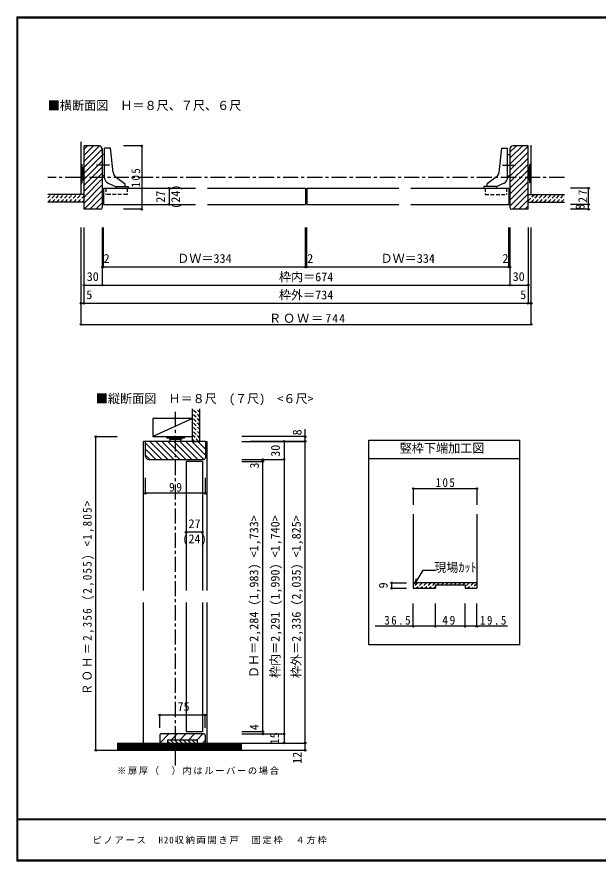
# Model space of a CAD drawing. Units: millimetres at full size, sheet at 1:5. Extents: x -973 to 977, y -718 to 696.
# Drawn here: x -973 to -13, y -701 to 696 of the extents above; entities that cross this region are included whole.
import ezdxf
from ezdxf.enums import TextEntityAlignment as Align

# ---------------------------------------------------------------- set-up
doc = ezdxf.new("R2010")
doc.units = ezdxf.units.MM
doc.header["$LTSCALE"] = 5
doc.header["$PDMODE"] = 32
doc.header["$PDSIZE"] = 2.5
doc.linetypes.add('CHAIN1', pattern=[8, 5, -1, 1, -1])
doc.linetypes.add('DASHED1', pattern=[1.8, 1.2, -0.6])
for name, color, linetype in [('0-0_補助線', 4, 'Continuous'), ('0-1_通り芯', 4, 'CHAIN1'), ('0-3_仕上げ', 2, 'Continuous'), ('0-4_枠', 3, 'Continuous'), ('0-6_扉', 6, 'Continuous'), ('0-7_金物', 7, 'Continuous'), ('0-A_文字', 7, 'Continuous'), ('0-B_寸法', 7, 'Continuous'), ('0-C_ハッチ', 4, 'Continuous'), ('F-1_枠', 6, 'Continuous')]:
    doc.layers.add(name, color=color, linetype=linetype)
doc.styles.add('ＭＳ ゴシック', font='')
doc.styles.get('ＭＳ ゴシック').set_extended_font_data('MS Gothic')

msp = doc.modelspace()

# ---------------------------------------------------------------- linework, layer by layer
at = {"layer": '0-0_補助線', "color": 3}
for p, q in [((-391.84, -4.5), (-141.84, -4.5)), ((-391.84, -343.005), (-391.84, -4.5)), ((-141.84, -343.005), (-141.84, -4.5)), ((-391.84, -34.5), (-141.84, -34.5)), ((-318.156, -127.109), (-318.156, -249.475)), ((-213.156, -127.109), (-213.156, -249.475)), ((-213.156, -240.475), (-318.156, -240.475)), ((-318.156, -249.475), (-281.656, -249.475)), ((-281.656, -243.775), (-281.656, -249.475)), ((-281.656, -243.775), (-232.656, -243.775)), ((-232.656, -243.775), (-232.656, -249.475)), ((-232.656, -249.475), (-213.156, -249.475)), ((-141.84, -343.005), (-391.84, -343.005))]:
    msp.add_line(p, q, dxfattribs=at)
at = {"layer": '0-0_補助線'}
for p, q in [((-318.156, -84.488), (-213.156, -84.488)), ((-318.156, -84.488), (-318.156, -111.621)), ((-213.156, -84.488), (-213.156, -111.621)), ((-353.73, -249.475), (-353.73, -240.475)), ((-353.73, -240.475), (-329.267, -240.475)), ((-353.73, -249.475), (-329.267, -249.475)), ((-318.156, -312.324), (-318.156, -274.565)), ((-281.656, -312.324), (-281.656, -274.565)), ((-232.656, -312.324), (-232.656, -274.565)), ((-213.156, -312.324), (-213.156, -274.565)), ((-281.656, -312.324), (-381.423, -312.324)), ((-232.656, -312.324), (-281.656, -312.324)), ((-162.234, -312.324), (-232.656, -312.324))]:
    msp.add_line(p, q, dxfattribs=at)
at = {"layer": '0-0_補助線', "color": 7}
for p, q in [((-315.654, -242.758), (-302.087, -219.258)), ((-302.087, -219.258), (-281.737, -219.258)), ((-315.654, -242.758), (-313.066, -233.099))]:
    msp.add_line(p, q, dxfattribs=at)
at = {"layer": '0-0_補助線', "linetype": 'DASHED1'}
for p, q in [((-310.723, -240.475), (-318.156, -247.907)), ((-303.652, -240.475), (-312.652, -249.475)), ((-296.581, -240.475), (-305.581, -249.475)), ((-289.51, -240.475), (-298.51, -249.475)), ((-282.439, -240.475), (-291.439, -249.475)), ((-281.656, -246.762), (-284.368, -249.475)), ((-275.368, -240.475), (-278.668, -243.775)), ((-268.297, -240.475), (-271.597, -243.775)), ((-261.226, -240.475), (-264.526, -243.775)), ((-254.155, -240.475), (-257.455, -243.775)), ((-247.084, -240.475), (-250.384, -243.775)), ((-240.013, -240.475), (-243.313, -243.775)), ((-232.942, -240.475), (-236.242, -243.775)), ((-225.871, -240.475), (-232.656, -247.26)), ((-218.8, -240.475), (-227.8, -249.475)), ((-213.156, -241.902), (-220.728, -249.475))]:
    msp.add_line(p, q, dxfattribs=at)
at = {"layer": '0-0_補助線', "color": 7}
for p in [(-318.156, -84.488), (-213.156, -84.488), (-353.73, -240.475), (-353.73, -249.475), (-318.156, -312.324), (-281.656, -312.324), (-232.656, -312.324), (-213.156, -312.324)]:
    msp.add_point(p, dxfattribs=at)
at = {"layer": '0-1_通り芯'}
for p, q in [((-68.347, 430), (-922.347, 430)), ((-711.34, -542.5), (-711.34, 47.5))]:
    msp.add_line(p, q, dxfattribs=at)
at = {"layer": '0-3_仕上げ', "color": 3}
for p, q in [((-867.347, 402), (-867.347, 489.249)), ((-123.347, 402), (-123.347, 483.813))]:
    msp.add_line(p, q, dxfattribs=at)
at = {"layer": '0-3_仕上げ'}
for p, q in [((-862.347, 402), (-922.347, 402)), ((-128.347, 402), (-68.347, 402)), ((-862.347, 389.5), (-922.347, 389.5)), ((-128.347, 389.5), (-68.347, 389.5)), ((-683.34, -6.5), (-683.34, 47.5)), ((-670.84, -6.5), (-670.84, 47.5)), ((-683.34, -6.5), (-670.84, -6.5)), ((-807.84, -505.5), (-601.84, -505.5)), ((-807.84, -517.5), (-601.84, -517.5))]:
    msp.add_line(p, q, dxfattribs=at)
at = {"layer": '0-3_仕上げ', "color": 4}
for p, q in [((-683.34, 31.5), (-748.678, 1.5)), ((-683.34, 31.5), (-748.678, 31.5)), ((-748.678, 31.5), (-748.678, 1.5)), ((-683.34, 1.5), (-683.34, 31.5)), ((-748.678, 1.5), (-683.34, 1.5))]:
    msp.add_line(p, q, dxfattribs=at)
at = {"layer": '0-3_仕上げ', "color": 7}
for p, q in [((-601.84, -507.5), (-807.84, -507.5)), ((-601.84, -509.5), (-807.84, -509.5)), ((-601.84, -511.5), (-807.84, -511.5)), ((-601.84, -513.5), (-807.84, -513.5)), ((-601.84, -515.5), (-807.84, -515.5))]:
    msp.add_line(p, q, dxfattribs=at)
at = {"layer": '0-4_枠'}
for p, q in [((-837.347, 482.5), (-862.347, 482.5)), ((-832.347, 477.5), (-832.347, 380.5)), ((-158.347, 477.5), (-158.347, 380.5)), ((-128.347, 482.5), (-153.347, 482.5)), ((-128.347, 377.5), (-128.347, 482.5)), ((-128.347, 377.5), (-155.347, 377.5)), ((-661.84, -6.5), (-760.84, -6.5)), ((-760.84, -31.5), (-760.84, -6.5)), ((-661.84, -6.5), (-661.84, -33.5)), ((-755.84, -36.5), (-664.84, -36.5)), ((-722.366, -490.5), (-737.366, -505.5)), ((-737.34, -492.5), (-737.34, -505.5)), ((-664.34, -490.5), (-735.34, -490.5)), ((-708.224, -490.5), (-718.224, -500.5)), ((-694.082, -490.5), (-704.082, -500.5)), ((-679.94, -490.5), (-689.94, -500.5)), ((-665.798, -490.5), (-675.798, -500.5)), ((-662.34, -501.184), (-666.656, -505.5)), ((-662.34, -492.5), (-662.34, -505.5))]:
    msp.add_line(p, q, dxfattribs=at)
at = {"layer": '0-4_枠', "color": 4}
for p, q in [((-747.84, -6.5), (-763.84, -6.5)), ((-763.84, -253), (-763.84, -6.5)), ((-661.84, -6.5), (-658.84, -6.5)), ((-658.84, -253), (-658.84, -6.5)), ((-763.84, -505.5), (-763.84, -273)), ((-658.84, -505.5), (-658.84, -273))]:
    msp.add_line(p, q, dxfattribs=at)
at = {"layer": '0-4_枠', "color": 7}
for p, q in [((-724.34, -500.5), (-724.34, -505.5)), ((-675.34, -500.5), (-724.34, -500.5)), ((-724.34, -502.491), (-721.331, -505.5)), ((-719.26, -500.5), (-714.26, -505.5)), ((-712.189, -500.5), (-707.189, -505.5)), ((-705.118, -500.5), (-700.118, -505.5)), ((-698.047, -500.5), (-693.047, -505.5)), ((-690.976, -500.5), (-685.976, -505.5)), ((-683.905, -500.5), (-678.905, -505.5)), ((-676.834, -500.5), (-675.34, -501.994)), ((-675.34, -500.5), (-675.34, -505.5))]:
    msp.add_line(p, q, dxfattribs=at)
at = {"layer": '0-4_枠'}
msp.add_lwpolyline([(-835.347, 377.5), (-862.347, 377.5), (-862.347, 482.5)], dxfattribs=at)
for centre, radius, start, end in [((-837.347, 477.5), 5, 0, 90), ((-153.347, 477.5), 5, 90, 180), ((-835.347, 380.5), 3, 270, 0), ((-155.347, 380.5), 3, 180, 270), ((-755.84, -31.5), 5, 180, 270), ((-664.84, -33.5), 3, 270, 0), ((-735.34, -492.5), 2, 90, 180), ((-664.34, -492.5), 2, 0, 90)]:
    msp.add_arc(centre, radius, start, end, dxfattribs=at)
at = {"layer": '0-6_扉'}
for p, q in [((-830.347, 412.5), (-830.347, 385.5)), ((-830.347, 412.5), (-678.347, 412.5)), ((-494.347, 412.5), (-494.347, 385.5)), ((-494.347, 412.5), (-342.347, 412.5)), ((-322.347, 412.5), (-160.347, 412.5)), ((-160.347, 412.5), (-160.347, 385.5)), ((-830.347, 385.5), (-678.347, 385.5)), ((-658.347, 385.5), (-496.347, 385.5)), ((-494.347, 385.5), (-342.347, 385.5)), ((-322.347, 385.5), (-160.347, 385.5)), ((-666.84, -39.5), (-693.84, -39.5)), ((-693.84, -39.5), (-693.84, -253)), ((-666.84, -39.5), (-666.84, -253)), ((-693.84, -273), (-693.84, -486.5)), ((-666.84, -273), (-666.84, -486.5)), ((-693.84, -486.5), (-666.84, -486.5))]:
    msp.add_line(p, q, dxfattribs=at)
msp.add_lwpolyline([(-658.347, 412.5), (-496.347, 412.5), (-496.347, 385.5)], dxfattribs=at)
at = {"layer": '0-7_金物'}
for p, q in [((-818.617, 478.5), (-828.347, 478.5)), ((-828.347, 429.771), (-828.347, 478.5)), ((-814.248, 438.351), (-818.617, 478.5)), ((-176.446, 438.351), (-172.077, 478.5)), ((-172.077, 478.5), (-162.347, 478.5)), ((-162.347, 429.771), (-162.347, 478.5)), ((-828.347, 468), (-832.347, 468)), ((-162.347, 468), (-158.347, 468)), ((-867.347, 421.5), (-867.347, 451.5)), ((-867.347, 451.5), (-865.347, 451.5)), ((-865.347, 421.5), (-865.347, 451.5)), ((-123.347, 451.5), (-125.347, 451.5)), ((-125.347, 421.5), (-125.347, 451.5)), ((-123.347, 421.5), (-123.347, 451.5)), ((-865.347, 446.5), (-863.347, 446.5)), ((-863.347, 426.5), (-863.347, 446.5)), ((-862.347, 445.5), (-863.347, 445.5)), ((-828.347, 433), (-832.347, 433)), ((-162.347, 433), (-158.347, 433)), ((-128.347, 445.5), (-127.347, 445.5)), ((-127.347, 426.5), (-127.347, 446.5)), ((-125.347, 446.5), (-127.347, 446.5)), ((-867.347, 421.5), (-865.347, 421.5)), ((-865.347, 426.5), (-863.347, 426.5)), ((-863.347, 427.5), (-862.347, 427.5)), ((-822.562, 420.703), (-809.347, 414.561)), ((-810.242, 431.385), (-794.347, 419.661)), ((-794.347, 415.5), (-794.347, 419.661)), ((-180.452, 431.385), (-196.347, 419.661)), ((-196.347, 415.5), (-196.347, 419.661)), ((-168.132, 420.703), (-181.347, 414.561)), ((-127.347, 427.5), (-128.347, 427.5)), ((-125.347, 426.5), (-127.347, 426.5)), ((-123.347, 421.5), (-125.347, 421.5)), ((-809.347, 415.5), (-789.347, 415.5)), ((-809.347, 415.5), (-809.347, 412.5)), ((-789.347, 415.5), (-789.347, 412.5)), ((-201.347, 415.5), (-201.347, 412.5)), ((-181.347, 415.5), (-201.347, 415.5)), ((-181.347, 415.5), (-181.347, 412.5)), ((-726.34, 1.5), (-726.34, -0.5)), ((-726.34, 1.5), (-696.34, 1.5)), ((-696.34, 1.5), (-696.34, -0.5)), ((-726.34, -0.5), (-696.34, -0.5)), ((-721.34, -0.5), (-721.34, -2.5)), ((-721.34, -2.5), (-701.34, -2.5)), ((-720.34, -2.5), (-720.34, -6.5)), ((-702.34, -6.5), (-702.34, -2.5)), ((-701.34, -0.5), (-701.34, -2.5))]:
    msp.add_line(p, q, dxfattribs=at)
at = {"layer": '0-7_金物', "linetype": 'CHAIN1'}
for p, q in [((-820.113, 450.5), (-841.531, 450.5)), ((-170.581, 450.5), (-149.163, 450.5))]:
    msp.add_line(p, q, dxfattribs=at)
at = {"layer": '0-7_金物', "linetype": 'DASHED1'}
for p, q in [((-826.347, 412.5), (-826.347, 402)), ((-164.347, 412.5), (-164.347, 402))]:
    msp.add_line(p, q, dxfattribs=at)
for points in [[(-791.347, 412.5), (-791.347, 402), (-826.347, 402)], [(-199.347, 412.5), (-199.347, 402), (-164.347, 402)]]:
    msp.add_lwpolyline(points, dxfattribs=at)
at = {"layer": '0-7_金物'}
for centre, start, end in [((-804.307, 439.433), 186.21051, 233.58794), ((-186.388, 439.433), 306.41206, 353.78949), ((-818.347, 429.771), 180, 245.07153), ((-172.347, 429.771), 294.92847, 0)]:
    msp.add_arc(centre, 10, start, end, dxfattribs=at)
at = {"layer": '0-B_寸法', "color": 4}
for p, q in [((-766.913, 482.5), (-796.913, 482.5)), ((-766.913, 482.5), (-766.913, 377.5)), ((-733.668, 412.5), (-721.774, 412.5)), ((-721.774, 412.5), (-721.774, 385.5)), ((-28.347, 412.5), (-58.347, 412.5)), ((-28.347, 385.5), (-28.347, 412.5)), ((-766.913, 377.5), (-796.913, 377.5)), ((-733.668, 385.5), (-721.774, 385.5)), ((-28.347, 385.5), (-58.347, 385.5)), ((-28.347, 377.5), (-58.347, 377.5)), ((-28.347, 377.5), (-28.347, 385.5)), ((-867.347, 187), (-867.347, 347.5)), ((-862.347, 222), (-862.347, 347.5)), ((-832.347, 347.5), (-832.347, 252)), ((-830.347, 282), (-830.347, 347.5)), ((-496.347, 282), (-496.347, 347.5)), ((-494.347, 282), (-494.347, 347.5)), ((-160.347, 282), (-160.347, 347.5)), ((-158.347, 347.5), (-158.347, 252)), ((-158.347, 282), (-158.347, 337)), ((-128.347, 347.5), (-128.347, 222)), ((-123.347, 222), (-123.347, 347.5)), ((-123.347, 187), (-123.347, 347.5)), ((-158.347, 282), (-832.347, 282)), ((-862.347, 252), (-128.347, 252)), ((-867.347, 222), (-862.347, 222)), ((-862.347, 222), (-128.347, 222)), ((-123.347, 222), (-128.347, 222)), ((-867.347, 187), (-123.347, 187)), ((-842.84, 1.5), (-807.84, 1.5)), ((-842.84, -517.5), (-842.84, 1.5)), ((-496.84, 1.5), (-601.84, 1.5)), ((-496.84, -6.5), (-496.84, 13.592)), ((-601.84, -6.5), (-496.84, -6.5)), ((-496.84, -6.5), (-587.84, -6.5)), ((-531.84, -6.5), (-531.84, -505.5)), ((-496.84, -517.5), (-496.84, -6.5)), ((-601.84, -36.5), (-566.84, -36.5)), ((-601.84, -39.5), (-566.84, -39.5)), ((-566.84, -36.174), (-531.84, -36.174)), ((-566.84, -490.5), (-566.84, -36.5)), ((-760.84, -92.331), (-760.84, -66.96)), ((-661.84, -92.331), (-661.84, -66.96)), ((-661.84, -92.331), (-760.84, -92.331)), ((-693.84, -145.929), (-693.84, -156.844)), ((-737.34, -480.583), (-737.34, -459.226)), ((-601.84, -486.5), (-566.84, -486.5)), ((-601.84, -490.5), (-531.84, -490.5)), ((-601.84, -505.5), (-496.84, -505.5)), ((-566.84, -505.5), (-531.84, -505.5)), ((-842.84, -517.5), (-807.84, -517.5)), ((-600.934, -517.5), (-496.84, -517.5))]:
    msp.add_line(p, q, dxfattribs=at)
for points in [[(-666.84, -145.929), (-666.84, -156.844), (-693.84, -156.844)], [(-662.34, -480.583), (-662.34, -459.226), (-737.34, -459.226)]]:
    msp.add_lwpolyline(points, dxfattribs=at)
at = {"layer": '0-B_寸法'}
for p in [(-766.913, 482.5), (-721.774, 412.5), (-28.347, 412.5), (-766.913, 377.5), (-721.774, 385.5), (-28.347, 385.5), (-28.347, 377.5), (-832.347, 282), (-830.347, 282), (-496.347, 282), (-494.347, 282), (-160.347, 282), (-158.347, 282), (-862.347, 252), (-832.347, 252), (-158.347, 252), (-128.347, 252), (-867.347, 222), (-862.347, 222), (-862.347, 222), (-128.347, 222), (-128.347, 222), (-123.347, 222), (-123.347, 222), (-867.347, 187), (-123.347, 187), (-842.84, 1.5), (-496.84, 1.5), (-531.84, -6.5), (-496.84, -6.5), (-496.84, -6.5), (-566.84, -36.5), (-566.84, -39.5), (-531.84, -36.174), (-760.84, -92.331), (-661.84, -92.331), (-693.84, -156.844), (-666.84, -156.844), (-737.34, -459.226), (-662.34, -459.226), (-566.84, -486.5), (-566.84, -490.5), (-531.84, -490.5), (-531.84, -490.5), (-842.84, -517.5), (-531.84, -505.5), (-531.84, -505.5), (-496.84, -505.5), (-496.84, -505.5), (-496.84, -517.5)]:
    msp.add_point(p, dxfattribs=at)
at = {"layer": '0-C_ハッチ'}
for p, q in [((-862.347, 457.051), (-836.898, 482.5)), ((-862.347, 466.951), (-846.798, 482.5)), ((-862.347, 476.85), (-856.697, 482.5)), ((-862.347, 447.152), (-832.347, 477.152)), ((-158.347, 461.975), (-137.822, 482.5)), ((-158.347, 471.874), (-147.721, 482.5)), ((-158.347, 452.075), (-128.347, 482.075)), ((-862.347, 437.252), (-832.347, 467.252)), ((-158.347, 442.176), (-128.347, 472.176)), ((-158.347, 432.276), (-128.347, 462.276)), ((-862.347, 427.353), (-832.347, 457.353)), ((-862.347, 417.453), (-832.347, 447.453)), ((-158.347, 422.377), (-128.347, 452.377)), ((-862.347, 407.554), (-832.347, 437.554)), ((-158.347, 412.477), (-128.347, 442.477)), ((-832.347, 427.654), (-862.347, 397.654)), ((-158.347, 402.578), (-128.347, 432.578)), ((-158.347, 392.678), (-128.347, 422.678)), ((-832.347, 417.755), (-862.347, 387.755)), ((-832.347, 407.855), (-862.347, 377.855)), ((-158.347, 382.779), (-128.347, 412.779)), ((-852.803, 377.5), (-832.347, 397.956)), ((-153.726, 377.5), (-128.347, 402.879)), ((-143.827, 377.5), (-128.347, 392.98)), ((-842.903, 377.5), (-832.347, 388.056)), ((-133.927, 377.5), (-128.347, 383.08)), ((-733.568, -36.5), (-760.84, -9.228)), ((-723.669, -36.5), (-753.669, -6.5)), ((-713.769, -36.5), (-743.769, -6.5)), ((-703.87, -36.5), (-733.87, -6.5)), ((-693.97, -36.5), (-723.97, -6.5)), ((-684.071, -36.5), (-714.071, -6.5)), ((-674.171, -36.5), (-704.171, -6.5)), ((-664.272, -36.5), (-694.272, -6.5)), ((-661.84, -29.032), (-684.372, -6.5)), ((-661.84, -19.133), (-674.473, -6.5)), ((-743.468, -36.5), (-760.84, -19.128)), ((-753.367, -36.5), (-760.84, -29.027))]:
    msp.add_line(p, q, dxfattribs=at)
at = {"layer": '0-C_ハッチ', "linetype": 'DASHED1'}
for p, q in [((-922.347, 396.221), (-916.568, 402)), ((-921.997, 389.5), (-909.497, 402)), ((-914.926, 389.5), (-902.426, 402)), ((-907.855, 389.5), (-895.355, 402)), ((-900.784, 389.5), (-888.284, 402)), ((-893.713, 389.5), (-881.213, 402)), ((-886.642, 389.5), (-874.142, 402)), ((-879.571, 389.5), (-867.071, 402)), ((-872.5, 389.5), (-862.347, 399.653)), ((-865.429, 389.5), (-862.347, 392.581)), ((-128.347, 391.574), (-117.921, 402)), ((-123.35, 389.5), (-110.85, 402)), ((-116.279, 389.5), (-103.779, 402)), ((-109.208, 389.5), (-96.707, 402)), ((-102.136, 389.5), (-89.636, 402)), ((-95.065, 389.5), (-82.565, 402)), ((-87.994, 389.5), (-75.494, 402)), ((-80.923, 389.5), (-68.423, 402)), ((-73.852, 389.5), (-68.347, 395.005)), ((-670.84, 34.16), (-683.34, 46.66)), ((-670.84, 41.231), (-677.109, 47.5)), ((-670.84, 27.089), (-683.34, 39.588)), ((-670.84, 20.018), (-683.34, 32.517)), ((-670.84, 12.946), (-683.34, 25.446)), ((-670.84, 5.875), (-683.34, 18.375)), ((-670.84, -1.196), (-683.34, 11.304)), ((-672.606, -6.5), (-683.34, 4.233)), ((-679.678, -6.5), (-683.34, -2.838))]:
    msp.add_line(p, q, dxfattribs=at)
at = {"layer": 'F-1_枠'}
for p, q in [((-973.347, 695.833), (-973.347, -700.833)), ((-973.347, 695.833), (976.653, 695.833)), ((-973.347, 695), (976.653, 695)), ((-973.347, 694.167), (976.653, 694.167)), ((-972.514, 695.833), (-972.514, -700.833)), ((976.653, -631.667), (-973.347, -631.667)), ((976.653, -632.5), (-973.347, -632.5)), ((976.653, -699.167), (-973.347, -699.167)), ((976.653, -700), (-973.347, -700)), ((976.653, -700.833), (-973.347, -700.833))]:
    msp.add_line(p, q, dxfattribs=at)

# ---------------------------------------------------------------- texts
at = {"layer": '0-0_補助線', "color": 7, "style": 'ＭＳ ゴシック'}
for s, p in [('竪枠下端加工図', (-340.59, -29.5)), ('現場ｶｯﾄ', (-283.556, -226.758))]:
    msp.add_text(s, height=14.66, dxfattribs=at).set_placement(p, align=Align.BOTTOM_LEFT)
msp.add_text('9', height=14.66, rotation=90, dxfattribs=at).set_placement((-356.23, -249.651), align=Align.BOTTOM_LEFT)
at = {"layer": '0-0_補助線', "color": 7, "attachment_point": 7, "style": 'ＭＳ ゴシック'}
for s, insert, char_height in [('\\T1.27;\\W0.9;105', (-281.345, -81.988), 14.66), ('\\T1.28;\\W0.9;36.5', (-366.093, -309.824), 14.66), ('\\T1.27;\\W0.95;49', (-270.281, -309.824), 14.66), ('\\T1.28;\\W0.9;19.5', (-207.834, -309.824), 14.66), ('\\T1.18;ピノアース\u3000H20収納両開き戸\u3000固定枠\u3000４方枠', (-848.363, -672.782), 11)]:
    msp.add_mtext(s, dxfattribs=dict(at, insert=insert, char_height=char_height))
at = {"layer": '0-A_文字', "style": 'ＭＳ ゴシック'}
for s, p in [('■横断面図\u3000Ｈ＝８尺、７尺、６尺', (-922.347, 537.5)), ('■縦断面図\u3000Ｈ＝８尺\u3000(７尺)\u3000<６尺>', (-842.84, 52.5))]:
    msp.add_text(s, height=14.66, dxfattribs=at).set_placement(p, align=Align.BOTTOM_LEFT)
for s, p in [('ＤＨ＝2,284 (1,983) <1,733>', (-569.84, -398)), ('枠内＝2,291 (1,990) <1,740>', (-534.84, -398)), ('枠外＝2,336 (2,035) <1,825>', (-499.84, -398))]:
    msp.add_text(s, height=14.66, rotation=90, dxfattribs=at).set_placement(p, align=Align.BOTTOM_LEFT)
at = {"layer": '0-A_文字', "insert": (-845.84, -425.5), "char_height": 14.66, "attachment_point": 7, "rotation": 90, "style": 'ＭＳ ゴシック'}
msp.add_mtext('\\T1.24;\\W0.9;ＲＯＨ＝2,356\\~(2,055)\\~<1,805>', dxfattribs=at)
at = {"layer": '0-A_文字', "insert": (-807.84, -558.279), "char_height": 11, "attachment_point": 7, "style": 'ＭＳ ゴシック'}
msp.add_mtext('\\T1.17;※扉厚（\u3000）内はルーバーの場合', dxfattribs=at)
at = {"layer": '0-B_寸法', "style": 'ＭＳ ゴシック'}
for s, p in [('27', (-724.274, 388.375)), ('(24)', (-699.274, 378.375)), ('8', (-30.847, 376.5)), ('8', (-498.499, 3.459)), ('30', (-534.34, -31.962)), ('3', (-569.034, -51.486)), ('4', (-569.242, -484.289)), ('15', (-535.765, -507.669)), ('12', (-498.453, -539.996))]:
    msp.add_text(s, height=14.66, rotation=90, dxfattribs=at).set_placement(p, align=Align.BOTTOM_LEFT)
for s, p in [('2', (-830.06, 284.5)), ('ＤＷ＝334', (-708.347, 284.5)), ('2', (-493.485, 284.5)), ('ＤＷ＝334', (-372.347, 284.5)), ('2', (-170.788, 284.5)), ('30', (-857.972, 254.5)), ('枠内＝674', (-540.347, 254)), ('30', (-153.972, 254.5)), ('5', (-858.687, 224.5)), ('枠外＝734', (-540.347, 224)), ('5', (-141.44, 224.5)), ('27', (-689.715, -154.344)), ('(24)', (-699.715, -179.344)), ('75', (-707.84, -456.726))]:
    msp.add_text(s, height=14.66, dxfattribs=at).set_placement(p, align=Align.BOTTOM_LEFT)
at = {"layer": '0-B_寸法', "char_height": 14.66, "attachment_point": 7, "rotation": 90, "style": 'ＭＳ ゴシック'}
for s, insert in [('\\T1.27;\\W0.9;105', (-769.413, 413.75)), ('\\T1.27;\\W0.95;27', (-30.847, 388.375))]:
    msp.add_mtext(s, dxfattribs=dict(at, insert=insert))
at = {"layer": '0-B_寸法', "char_height": 14.66, "attachment_point": 7, "style": 'ＭＳ ゴシック'}
for s, insert in [('\\T1.16;ＲＯＷ＝744', (-556.597, 189.5)), ('\\T1.27;\\W0.95;99', (-721.965, -89.831))]:
    msp.add_mtext(s, dxfattribs=dict(at, insert=insert))

doc.saveas('drawing.dxf')
